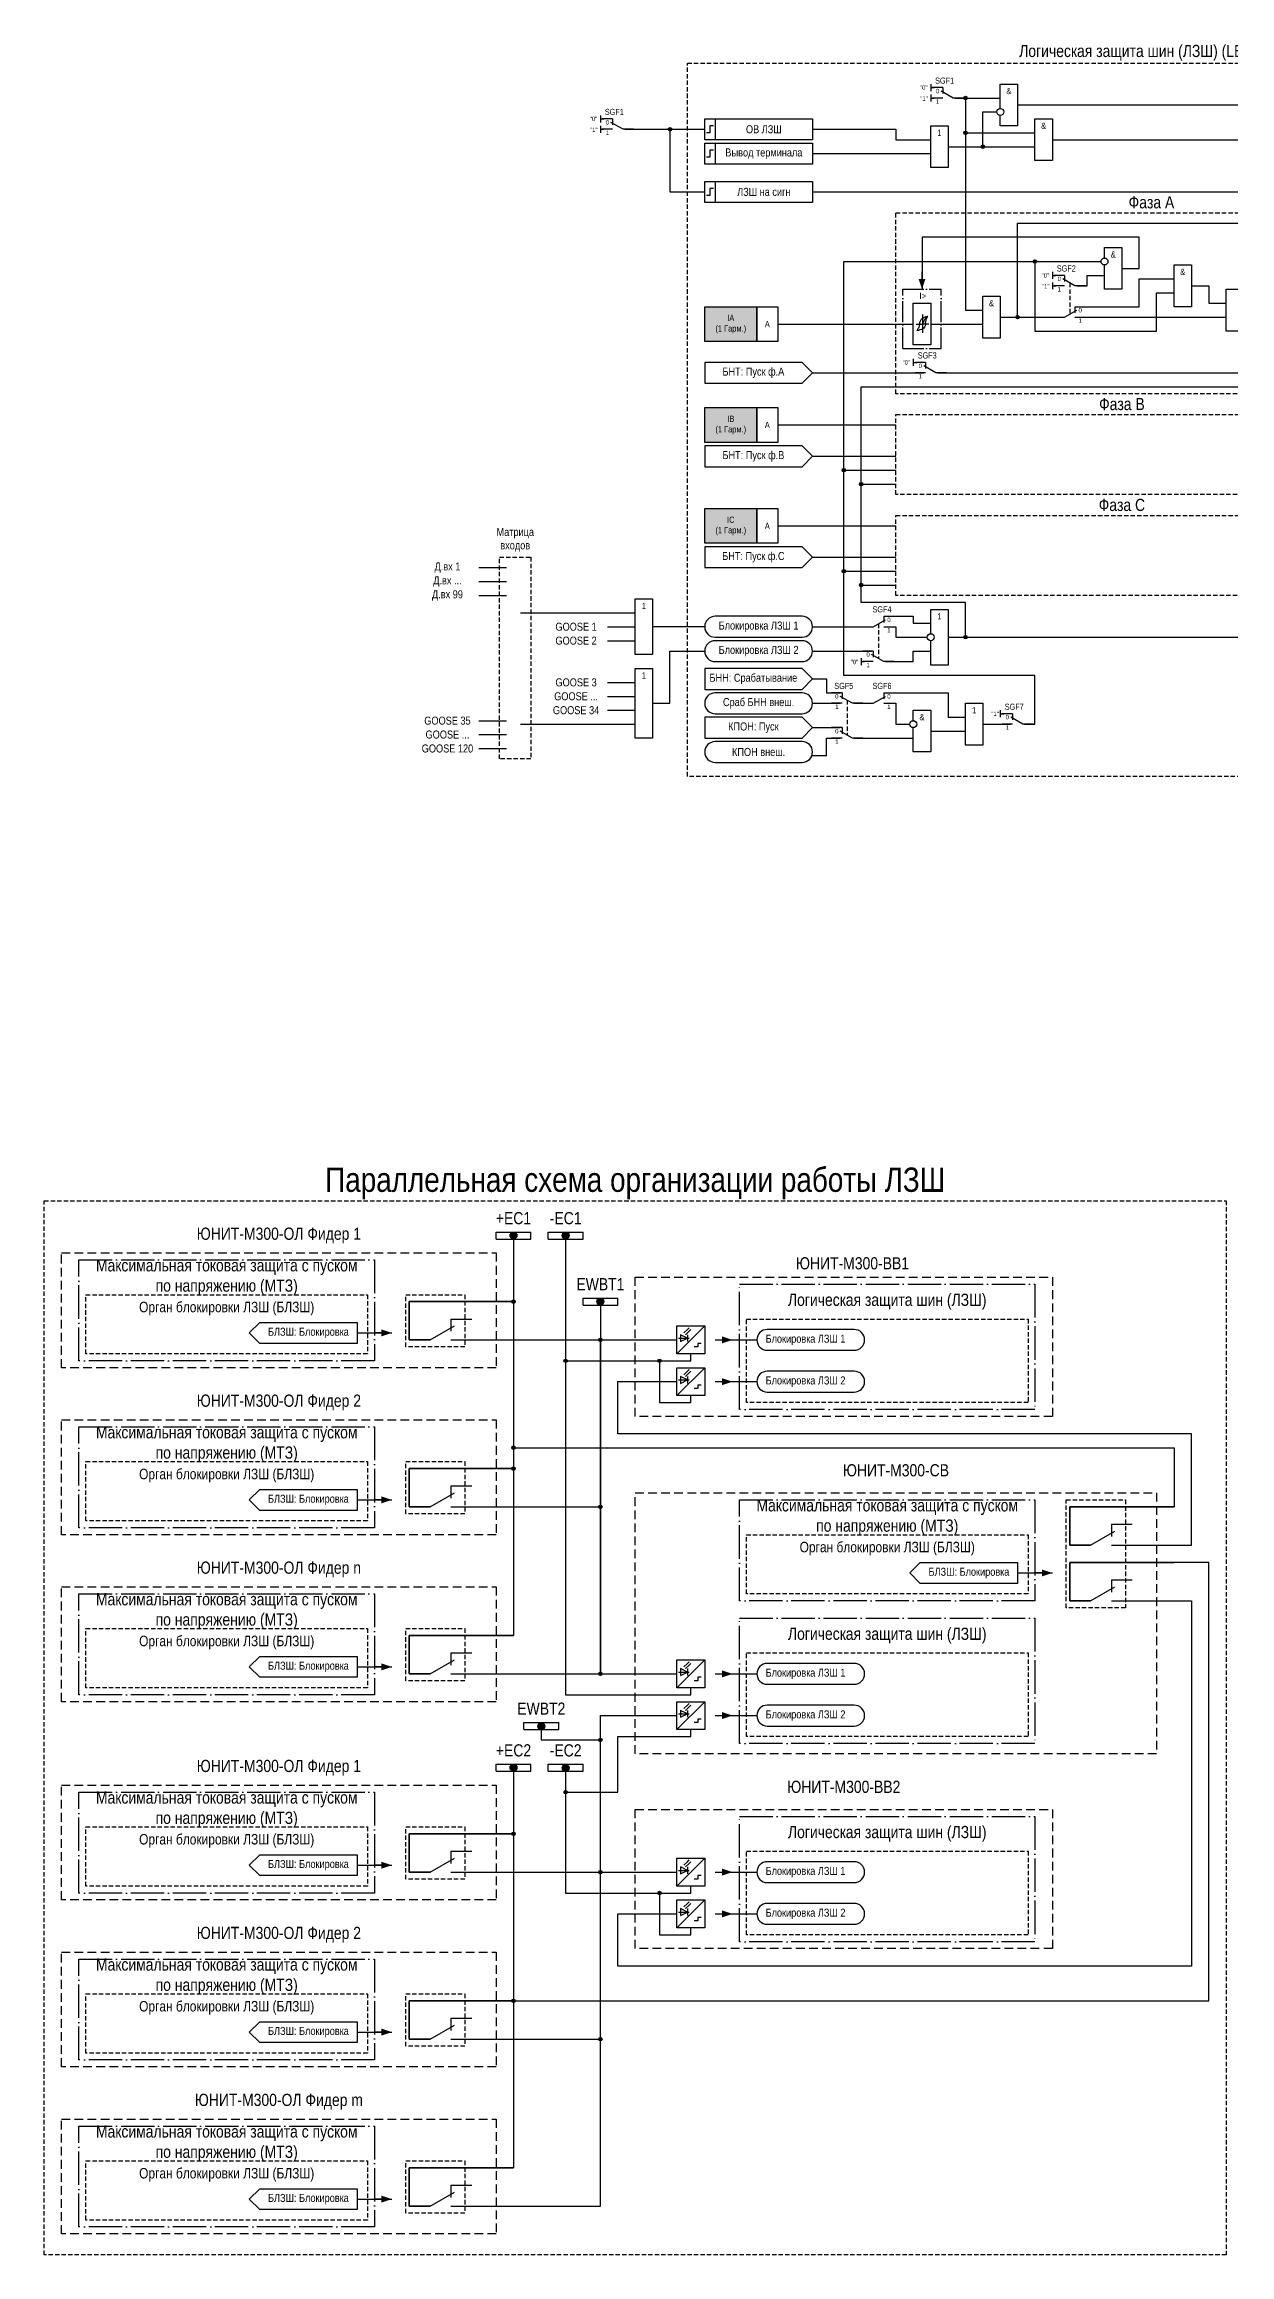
# Model space of a CAD drawing. Header units: millimetres. Extents: x -18 to 1085, y -44 to 635.
# Drawn here: x 400 to 741, y 0 to 635 of the extents above; entities that cross this region are included whole.
import ezdxf
from ezdxf.enums import TextEntityAlignment as Align

# ---------------------------------------------------------------- set-up
doc = ezdxf.new("R2010")
doc.units = ezdxf.units.MM
doc.linetypes.add('ACAD_ISO04W100', pattern=[30, 24, -3, 0, -3])
doc.linetypes.add('штриховая2', pattern=[0.375, 0.25, -0.125])
doc.layers.add('TEXT', color=7, linetype='Continuous', lineweight=25)
doc.layers.add('Основная', color=7, linetype='Continuous')
doc.styles.add('1.8_Gost_RD', font='ARIALN.TTF', dxfattribs={"height": 1.8})
doc.styles.add('2.5_Gost_RD', font='ARIALN.TTF', dxfattribs={"height": 2.5})
doc.styles.add('3.5_Gost_RD', font='ARIALN.TTF', dxfattribs={"height": 3.5})
doc.styles.add('Вывод', font='ARIALN.TTF', dxfattribs={"height": 2.5})
doc.styles.add('Компонент', font='ARIALN.TTF', dxfattribs={"height": 3.5})

# ---------------------------------------------------------------- blocks, each defined once
blk = doc.blocks.new('*U892')
at = {"layer": 'Основная', "linetype": 'ACAD_ISO04W100', "ltscale": 0.25}
for p, q in [((0, 0), (11, 0)), ((0, -17), (0, 0)), ((11, -17), (11, 0)), ((0, -17), (11, -17))]:
    blk.add_line(p, q, dxfattribs=at)
at = {"layer": 'Основная', "style": 'Компонент'}
blk.add_attdef('ОУ', text='', height=3.5, dxfattribs=at).set_placement((11, 0), align=Align.MIDDLE_CENTER)
blk = doc.blocks.new('*U958')
at = {"layer": 'Основная', "color": 0}
blk.add_line((0, 0), (7, 4), dxfattribs=at)
at = {"layer": 'Основная', "ltscale": 0.35}
blk.add_line((6, 6), (6, 2.5), dxfattribs=at)
blk = doc.blocks.new('*U1023')
at = {"layer": 'Основная', "color": 0}
for p, q in [((-9, 0), (-3, 0)), ((3, 6), (9, 6)), ((3, 0), (9, 0))]:
    blk.add_line(p, q, dxfattribs=at)
at = {"layer": 'Основная', "ltscale": 0.25}
blk.add_blockref('*U958', (-3, 0), dxfattribs=at)
at = {"layer": 'Основная'}
for tag, height, style, p in [('ОУ', 3.5, 'Компонент', (2, 10)), ('В2', 2.5, 'Вывод', (6, 4)), ('В1', 2.5, 'Вывод', (14, 6)), ('В3', 2.5, 'Вывод', (6, -2))]:
    blk.add_attdef(tag, text='', height=height, dxfattribs=dict(at, style=style)).set_placement(p, align=Align.MIDDLE_CENTER)
blk = doc.blocks.new('*U1020')
at = {"layer": 'Основная', "color": 0}
for p, q in [((-3, 6), (-9, 6)), ((-3, 0), (-9, 0)), ((9, 0), (3, 0))]:
    blk.add_line(p, q, dxfattribs=at)
at = {"layer": 'Основная', "ltscale": 0.25, "xscale": -1}
blk.add_blockref('*U958', (3, 0), dxfattribs=at)
at = {"layer": 'Основная'}
for tag, height, style, p in [('В1', 2.5, 'Вывод', (-13, 6)), ('В2', 2.5, 'Вывод', (-6, 4)), ('ОУ', 3.5, 'Компонент', (-2, 10)), ('В3', 2.5, 'Вывод', (-6, -2))]:
    blk.add_attdef(tag, text='', height=height, dxfattribs=dict(at, style=style)).set_placement(p, align=Align.MIDDLE_CENTER)
blk = doc.blocks.new('*U984')
at = {"layer": 'Основная', "color": 0}
for p, q in [((-3, 6), (-9, 6)), ((-3, 0), (-9, 0)), ((9, 0), (3, 0))]:
    blk.add_line(p, q, dxfattribs=at)
at = {"layer": 'Основная', "ltscale": 0.25, "xscale": -1}
blk.add_blockref('*U958', (3, 0), dxfattribs=at)
at = {"layer": 'Основная'}
for tag, height, style, p in [('В1', 2.5, 'Вывод', (-14, 6)), ('В2', 2.5, 'Вывод', (-6, 4)), ('ОУ', 3.5, 'Компонент', (-2, 10)), ('В3', 2.5, 'Вывод', (-6, -2))]:
    blk.add_attdef(tag, text='', height=height, dxfattribs=dict(at, style=style)).set_placement(p, align=Align.MIDDLE_CENTER)
blk = doc.blocks.new('Точка')
at = {"ltscale": 100}
h = blk.add_hatch(color=256, dxfattribs=at)
h.dxf.hatch_style = 1
edge = h.paths.add_edge_path()
edge.add_arc((0, 0), 0.5, 0, 360)
blk.add_circle((0, 0), 0.5, dxfattribs=at)
blk = doc.blocks.new('*U977')
at = {"ltscale": 0.25}
blk.add_line((-1, 0), (-5, 0), dxfattribs=at)
blk.add_lwpolyline([(-3, 0, 2, 0, 0), (0, 0, 0, 0, 0)], format="xyseb", dxfattribs=at)
at = {"layer": 'Основная', "style": 'Вывод'}
blk.add_attdef('ОТ', text='', height=2.5, dxfattribs=at).set_placement((-4, 0), align=Align.MIDDLE_CENTER)
blk = doc.blocks.new('*U1022')
at = {"layer": 'Основная', "color": 0}
for p, q in [((-9, 0), (-3, 0)), ((3, 6), (9, 6)), ((3, 0), (9, 0))]:
    blk.add_line(p, q, dxfattribs=at)
at = {"layer": 'Основная', "ltscale": 0.25}
blk.add_blockref('*U958', (-3, 0), dxfattribs=at)
at = {"layer": 'Основная'}
for tag, height, style, p in [('ОУ', 3.5, 'Компонент', (2, 10)), ('В2', 2.5, 'Вывод', (6, 4)), ('В1', 2.5, 'Вывод', (13, 6)), ('В3', 2.5, 'Вывод', (6, -2))]:
    blk.add_attdef(tag, text='', height=height, dxfattribs=dict(at, style=style)).set_placement(p, align=Align.MIDDLE_CENTER)
blk = doc.blocks.new('*U1025')
at = {"layer": 'Основная', "color": 0}
for p, q in [((-3, 6), (-9, 6)), ((-3, 0), (-9, 0)), ((9, 0), (3, 0))]:
    blk.add_line(p, q, dxfattribs=at)
at = {"layer": 'Основная', "ltscale": 0.25, "xscale": -1}
blk.add_blockref('*U958', (3, 0), dxfattribs=at)
at = {"layer": 'Основная'}
for tag, height, style, p in [('В1', 2.5, 'Вывод', (-13, 6)), ('В2', 2.5, 'Вывод', (-6, 4)), ('ОУ', 3.5, 'Компонент', (-2, 10)), ('В3', 2.5, 'Вывод', (-6, -2))]:
    blk.add_attdef(tag, text='', height=height, dxfattribs=dict(at, style=style)).set_placement(p, align=Align.MIDDLE_CENTER)
blk = doc.blocks.new('*U1026')
at = {"ltscale": 0.25}
blk.add_line((-1, 0), (-5, 0), dxfattribs=at)
blk.add_lwpolyline([(-3, 0, 2, 0, 0), (0, 0, 0, 0, 0)], format="xyseb", dxfattribs=at)
at = {"layer": 'Основная', "style": 'Вывод'}
blk.add_attdef('ОТ', text='', height=2.5, dxfattribs=at).set_placement((4, 0), align=Align.MIDDLE_CENTER)
blk = doc.blocks.new('*U1027')
at = {"ltscale": 0.25}
blk.add_line((1, 0), (5, 0), dxfattribs=at)
blk.add_lwpolyline([(3, 0, 2, 0, 0), (6, 0, 0, 0, 0)], format="xyseb", dxfattribs=at)
at = {"layer": 'Основная', "style": 'Вывод'}
blk.add_attdef('ОТ', text='', height=2.5, dxfattribs=at).set_placement((-4, 0), align=Align.MIDDLE_CENTER)
blk = doc.blocks.new('*U1031')
at = {"layer": 'Основная', "color": 0}
for p, q in [((-9, 0), (-3, 0)), ((3, 6), (9, 6)), ((3, 0), (9, 0))]:
    blk.add_line(p, q, dxfattribs=at)
at = {"layer": 'Основная', "ltscale": 0.25}
blk.add_blockref('*U958', (-3, 0), dxfattribs=at)
at = {"layer": 'Основная'}
for tag, height, style, p in [('ОУ', 3.5, 'Компонент', (-3, 6)), ('В3', 2.5, 'Вывод', (7, 4)), ('В2', 2.5, 'Вывод', (-7, -2)), ('В1', 2.5, 'Вывод', (7, -2))]:
    blk.add_attdef(tag, text='', height=height, dxfattribs=dict(at, style=style)).set_placement(p, align=Align.MIDDLE_CENTER)
blk = doc.blocks.new('*U1030')
at = {"ltscale": 0.35}
for p, q in [((-2, 2), (-2, -2)), ((2, 0), (-2, 2)), ((-2, -2), (2, 0)), ((2, 2), (2, -2))]:
    blk.add_line(p, q, dxfattribs=at)
at = {"ltscale": 0.25}
for points in [[(0, 3), (2, 5), (3, 6)], [(1, 2), (3, 4), (4, 5)]]:
    blk.add_lwpolyline(points, dxfattribs=at)
at = {"layer": 'Основная', "color": 0}
blk.add_line((-3, 0), (3, 0), dxfattribs=at)
at = {"layer": 'Основная'}
for tag, height, style, p in [('ОУ', 3.5, 'Компонент', (0, 8)), ('В2', 2.5, 'Вывод', (-6, -2)), ('В1', 2.5, 'Вывод', (6, -2))]:
    blk.add_attdef(tag, text='', height=height, dxfattribs=dict(at, style=style)).set_placement(p, align=Align.MIDDLE_CENTER)
blk = doc.blocks.new('*U270')
at = {"layer": 'Основная', "color": 0}
for p, q in [((0, 0), (10, 0)), ((0, -2), (0, 0)), ((10, -2), (10, 0)), ((0, -2), (10, -2))]:
    blk.add_line(p, q, dxfattribs=at)
at = {"layer": 'Основная', "style": 'Компонент'}
blk.add_attdef('ОШ', text='', height=3.5, dxfattribs=at).set_placement((5, 4), align=Align.MIDDLE_CENTER)
blk = doc.blocks.new('*U99')
at = {"layer": 'Основная'}
blk.add_hatch(color=7, dxfattribs=at).paths.add_polyline_path([(0.97, 0, 1), (-0.97, 0, 1)])
at = {"layer": 'Основная', "ltscale": 0.25}
blk.add_circle((0, 0), 1, dxfattribs=at)
blk = doc.blocks.new('*U271')
at = {"ltscale": 0.25}
blk.add_blockref('*U99', (0, 0), dxfattribs=at)
at = {"layer": 'Основная'}
for tag, height, style, p in [('ОУ', 3.5, 'Компонент', (-1, 4)), ('В', 2.5, 'Вывод', (0, -3))]:
    blk.add_attdef(tag, text='', height=height, dxfattribs=dict(at, style=style)).set_placement(p, align=Align.MIDDLE_CENTER)

msp = doc.modelspace()

# ---------------------------------------------------------------- hatches: boundary and pattern name
at = {"ltscale": 100, "true_color": 0xf7941d}
h = msp.add_hatch(color=30, dxfattribs=at)
h.dxf.hatch_style = 1
h.paths.add_polyline_path([(590, 560), (605, 560), (605, 550), (590, 550)])
h = msp.add_hatch(color=30, dxfattribs=at)
h.dxf.hatch_style = 1
h.paths.add_polyline_path([(590, 531), (605, 531), (605, 521), (590, 521)])
h = msp.add_hatch(color=30, dxfattribs=at)
h.dxf.hatch_style = 1
h.paths.add_polyline_path([(590, 502), (605, 502), (605, 492), (590, 492)])

# ---------------------------------------------------------------- linework, layer by layer
at = {"ltscale": 100}
for p, q in [((655, 624), (655, 622)), ((655, 623), (656, 623)), ((655, 621), (655, 619)), ((655, 620), (656, 620)), ((690, 570), (690, 568)), ((690, 569), (691, 569)), ((690, 567), (690, 565)), ((690, 566), (691, 566)), ((650, 545), (650, 543)), ((650, 544), (651, 544)), ((635, 459), (635, 457)), ((635, 458), (636, 458)), ((675.03, 444.01), (675.03, 442.01)), ((675.03, 443.01), (676.03, 443.01))]:
    msp.add_line(p, q, dxfattribs=at)
at = {"color": 6, "ltscale": 100}
for p, q in [((560, 615), (560, 613)), ((560, 614), (561, 614)), ((560, 612), (560, 610)), ((560, 611), (561, 611))]:
    msp.add_line(p, q, dxfattribs=at)
at = {"color": 7, "ltscale": 100}
for p in [(650.79, 555), (654.42, 555)]:
    msp.add_line(p, (652.6, 555), dxfattribs=at)
msp.add_line((652.6, 557.72), (652.6, 552.52))
at = {"color": 7, "linetype": 'штриховая2', "ltscale": 5}
for points in [[(585, 630), (870, 630), (870, 425), (585, 425)], [(531, 488), (540, 488), (540, 430), (531, 430)]]:
    msp.add_lwpolyline(points, close=True, dxfattribs=at)
at = {"ltscale": 100}
for points in [[(675, 617), (675, 624), (680, 624), (680, 612), (675, 612), (675, 615)], [(662, 620), (675, 620)], [(662, 620), (665, 620), (665, 559), (670, 559)], [(680, 618), (834, 618)], [(680, 618), (750, 618), (750, 563), (765, 563)], [(680, 618), (750, 618), (750, 529)], [(621, 611), (645, 611), (645, 608), (655, 608)], [(660, 606), (670, 606), (670, 616), (674, 616)], [(621, 604), (655, 604)], [(660, 606), (685, 606)], [(665, 610), (685, 610)], [(690, 608), (834, 608)], [(621, 593), (815, 593), (815, 557), (819, 557)], [(710, 571), (715, 571), (715, 580), (652.5, 580), (652.5, 565)], [(675, 557), (680, 557), (680, 584), (834, 584)], [(682, 440), (685, 440), (685, 454), (630, 454), (630, 573), (704, 573)], [(682, 440), (685, 440), (685, 454), (630, 454), (630, 573), (685, 573), (685, 553), (720, 553), (720, 564), (725, 564)], [(705, 574), (705, 577), (710, 577), (710, 565), (705, 565), (705, 572)], [(697, 566), (700, 566), (700, 569), (705, 569)], [(697, 560), (715, 560), (715, 568), (725, 568)], [(730, 566), (735, 566), (735, 561), (740, 561)], [(611, 555), (650, 555)], [(655, 555), (670, 555)], [(657, 541), (755, 541), (755, 555), (764, 555)], [(675, 557), (693, 557)], [(675, 557), (680, 557)], [(697, 557), (740, 557)], [(660, 465), (665, 465), (665, 475), (635, 475), (635, 537), (760, 537), (760, 550), (764, 550)], [(621, 541), (618, 544), (590, 544), (590, 538), (618, 538), (621, 541)], [(621, 541), (653, 541)], [(611, 526), (645, 526)], [(621, 517), (618, 520), (590, 520), (590, 514), (618, 514), (621, 517)], [(621, 517), (645, 517)], [(682, 440), (685, 440), (685, 454), (630, 454), (630, 513), (645, 513)], [(660, 465), (665, 465), (665, 475), (635, 475), (635, 509), (645, 509)], [(611, 497), (645, 497)], [(621, 488), (618, 491), (590, 491), (590, 485), (618, 485), (621, 488)], [(525, 485), (533, 485)], [(621, 488), (645, 488)], [(682, 440), (685, 440), (685, 454), (630, 454), (630, 484), (645, 484)], [(525, 481), (533, 481)], [(525, 477), (533, 477)], [(660, 465), (665, 465), (665, 475), (635, 475), (635, 480), (645, 480)], [(537, 472), (570, 472)], [(642, 471), (650, 471), (650, 469), (655, 469)], [(655, 466), (655, 473), (660, 473), (660, 457), (655, 457), (655, 464)], [(562, 468), (570, 468)], [(562, 464), (570, 464)], [(590, 468), (575, 468)], [(621, 468), (638, 468)], [(642, 468), (645, 468), (645, 465), (654, 465)], [(660, 465), (755, 465)], [(575, 446), (580, 446), (580, 461), (590, 461)], [(621, 461), (638, 461)], [(642, 458), (650, 458), (650, 461), (655, 461)], [(562, 452), (570, 452)], [(621, 453), (618, 456), (590, 456), (590, 450), (618, 450), (621, 453)], [(621, 453), (625, 453), (625, 449), (629, 449)], [(562, 448), (570, 448)], [(621, 446), (629, 446)], [(633, 446), (638, 446)], [(642, 449), (660, 449), (660, 442), (665, 442)], [(642, 446), (645, 446), (645, 440), (649, 440)], [(525, 441), (533, 441)], [(537, 440), (570, 440)], [(562, 444), (570, 444)], [(621, 439), (618, 442), (590, 442), (590, 436), (618, 436), (621, 439)], [(621, 439), (629, 439)], [(650, 441), (650, 444), (655, 444), (655, 432), (650, 432), (650, 439)], [(670, 440), (678, 440)], [(525, 437), (533, 437)], [(525, 433), (533, 433)], [(621, 431), (625, 431), (625, 436), (629, 436)], [(633, 436), (650, 436)], [(655, 438), (665, 438)], [(535, 293), (535, 226), (505, 226), (505, 215), (511, 215)], [(535, 293), (535, 178), (505, 178), (505, 167), (511, 167)], [(535, 293), (535, 274), (505, 274), (505, 263), (511, 263)], [(535, 293), (535, 232), (725, 232), (725, 215), (695, 215), (695, 204), (701, 204)], [(550, 293), (550, 161), (586, 161), (586, 163)], [(550, 293), (550, 245)], [(550, 293), (550, 257), (577, 257), (577, 245), (586, 245), (586, 247)], [(511, 263), (505, 263), (505, 274), (535, 274)], [(560, 274), (560, 263)], [(582, 259), (590, 267)], [(490, 265), (500, 265)], [(517, 215), (560, 215), (560, 263), (582, 263)], [(517, 263), (582, 263)], [(517, 167), (560, 167), (560, 263), (582, 263)], [(517, 263), (560, 263), (560, 167), (582, 167)], [(589, 262), (588, 262), (588, 261), (587, 261)], [(593, 263), (605, 263)], [(550, 257), (586, 257), (586, 259)], [(582, 247), (590, 255)], [(707, 204), (730, 204), (730, 236), (565, 236), (565, 251), (582, 251)], [(589, 250), (588, 250), (588, 249), (587, 249)], [(593, 251), (605, 251)], [(511, 215), (505, 215), (505, 226), (535, 226)], [(490, 217), (500, 217)], [(518, 215), (560, 215), (560, 167), (582, 167)], [(701, 204), (695, 204), (695, 215), (725, 215)], [(535, 140), (535, 73), (735, 73), (735, 199), (695, 199), (695, 188), (701, 188)], [(701, 188), (695, 188), (695, 199), (725, 199)], [(680, 196), (690, 196)], [(707, 188), (730, 188), (730, 83), (565, 83), (565, 98), (582, 98)], [(511, 167), (505, 167), (505, 178), (535, 178)], [(490, 169), (500, 169)], [(517, 167), (582, 167)], [(582, 163), (590, 171)], [(589, 166), (588, 166), (588, 165), (587, 165)], [(593, 167), (605, 167)], [(582, 151), (590, 159)], [(517, 110), (560, 110), (560, 155), (582, 155)], [(517, 62), (560, 62), (560, 155), (582, 155)], [(517, 14), (560, 14), (560, 155), (582, 155)], [(589, 154), (588, 154), (588, 153), (587, 153)], [(593, 155), (605, 155)], [(543, 152), (543, 148), (560, 148)], [(550, 140), (550, 133), (565, 133), (565, 149), (586, 149), (586, 151)], [(535, 140), (535, 25), (505, 25), (505, 14), (511, 14)], [(535, 140), (535, 121), (505, 121), (505, 110), (511, 110)], [(535, 140), (535, 73), (505, 73), (505, 62), (511, 62)], [(550, 140), (550, 104), (577, 104), (577, 92), (586, 92), (586, 94)], [(511, 110), (505, 110), (505, 121), (535, 121)], [(490, 112), (500, 112)], [(517, 62), (560, 62), (560, 110), (582, 110)], [(517, 110), (582, 110)], [(517, 14), (560, 14), (560, 110), (582, 110)], [(582, 106), (590, 114)], [(589, 109), (588, 109), (588, 108), (587, 108)], [(593, 110), (605, 110)], [(550, 104), (586, 104), (586, 106)], [(582, 94), (590, 102)], [(589, 97), (588, 97), (588, 96), (587, 96)], [(593, 98), (605, 98)], [(511, 62), (505, 62), (505, 73), (535, 73)], [(490, 64), (500, 64)], [(511, 14), (505, 14), (505, 25), (535, 25)], [(490, 16), (500, 16)]]:
    msp.add_lwpolyline(points, dxfattribs=at)
at = {"color": 6, "ltscale": 100}
for points in [[(567, 611), (590, 611)], [(567, 611), (580, 611), (580, 593), (590, 593)]]:
    msp.add_lwpolyline(points, dxfattribs=at)
at = {"ltscale": 100}
for points in [[(590, 614), (593, 614), (593, 608), (590, 608)], [(590, 614), (621, 614), (621, 608), (590, 608)], [(655, 612), (660, 612), (660, 600), (655, 600)], [(685, 614), (690, 614), (690, 602), (685, 602)], [(590, 607), (593, 607), (593, 601), (590, 601)], [(590, 607), (621, 607), (621, 601), (590, 601)], [(590, 596), (593, 596), (593, 590), (590, 590)], [(590, 596), (621, 596), (621, 590), (590, 590)], [(725, 572), (730, 572), (730, 560), (725, 560)], [(590, 560), (605, 560), (605, 550), (590, 550)], [(605, 560), (611, 560), (611, 550), (605, 550)], [(650, 561), (655, 561), (655, 549), (650, 549)], [(670, 563), (675, 563), (675, 551), (670, 551)], [(740, 565), (745, 565), (745, 553), (740, 553)], [(590, 531), (605, 531), (605, 521), (590, 521)], [(605, 531), (611, 531), (611, 521), (605, 521)], [(590, 502), (605, 502), (605, 492), (590, 492)], [(605, 502), (611, 502), (611, 492), (605, 492)], [(570, 476), (575, 476), (575, 460), (570, 460)], [(570, 456), (575, 456), (575, 436), (570, 436)], [(665, 446), (670, 446), (670, 434), (665, 434)], [(462, 268), (490, 268), (490, 262), (462, 262), (459, 265)], [(582, 267), (590, 267), (590, 259), (582, 259)], [(582, 255), (590, 255), (590, 247), (582, 247)], [(462, 220), (490, 220), (490, 214), (462, 214), (459, 217)], [(652, 199), (680, 199), (680, 193), (652, 193), (649, 196)], [(462, 172), (490, 172), (490, 166), (462, 166), (459, 169)], [(582, 171), (590, 171), (590, 163), (582, 163)], [(582, 159), (590, 159), (590, 151), (582, 151)], [(462, 115), (490, 115), (490, 109), (462, 109), (459, 112)], [(582, 114), (590, 114), (590, 106), (582, 106)], [(582, 102), (590, 102), (590, 94), (582, 94)], [(462, 67), (490, 67), (490, 61), (462, 61), (459, 64)], [(462, 19), (490, 19), (490, 13), (462, 13), (459, 16)]]:
    msp.add_lwpolyline(points, close=True, dxfattribs=at)
at = {"lineweight": 30, "ltscale": 100}
for points in [[(592.5, 612), (591.5, 612), (591.5, 610), (590.5, 610)], [(592.5, 605), (591.5, 605), (591.5, 603), (590.5, 603)], [(592.5, 594), (591.5, 594), (591.5, 592), (590.5, 592)]]:
    msp.add_lwpolyline(points, dxfattribs=at)
at = {"color": 251, "linetype": 'штриховая2', "ltscale": 5, "true_color": 0x58595b}
for points in [[(645, 587), (775, 587), (775, 535), (645, 535)], [(645, 529), (775, 529), (775, 506), (645, 506)], [(645, 500), (775, 500), (775, 477), (645, 477)]]:
    msp.add_lwpolyline(points, close=True, dxfattribs=at)
at = {"linetype": 'штриховая2', "ltscale": 5}
for points in [[(695, 566.86), (695, 557.86)], [(640, 468.86), (640, 458.86)], [(631, 446.86), (631, 436.86)]]:
    msp.add_lwpolyline(points, dxfattribs=at)
at = {"ltscale": 100}
for points in [[(593, 465), (618, 465, 1), (618, 471), (593, 471, 1)], [(593, 458), (618, 458, 1), (618, 464), (593, 464, 1)], [(593, 443), (618, 443, 1), (618, 449), (593, 449, 1)], [(593, 429), (618, 429, 1), (618, 435), (593, 435, 1)], [(608, 260), (633, 260, 1), (633, 266), (608, 266, 1)], [(608, 248), (633, 248, 1), (633, 254), (608, 254, 1)], [(608, 164), (633, 164, 1), (633, 170), (608, 170, 1)], [(608, 152), (633, 152, 1), (633, 158), (608, 158, 1)], [(608, 107), (633, 107, 1), (633, 113), (608, 113, 1)], [(608, 95), (633, 95, 1), (633, 101), (608, 101, 1)]]:
    msp.add_lwpolyline(points, format="xyb", close=True, dxfattribs=at)
at = {"linetype": 'штриховая2', "ltscale": 5}
for points in [[(400, 303), (740, 303), (740, 0), (400, 0)], [(412, 276), (493, 276), (493, 259), (412, 259)], [(504, 276), (521, 276), (521, 261), (504, 261)], [(602, 269), (683, 269), (683, 245), (602, 245)], [(412, 228), (493, 228), (493, 211), (412, 211)], [(504, 228), (521, 228), (521, 213), (504, 213)], [(694, 217), (711, 217), (711, 186), (694, 186)], [(602, 207), (683, 207), (683, 190), (602, 190)], [(412, 180), (493, 180), (493, 163), (412, 163)], [(504, 180), (521, 180), (521, 165), (504, 165)], [(602, 173), (683, 173), (683, 149), (602, 149)], [(412, 123), (493, 123), (493, 106), (412, 106)], [(504, 123), (521, 123), (521, 108), (504, 108)], [(602, 116), (683, 116), (683, 92), (602, 92)], [(412, 75), (493, 75), (493, 58), (412, 58)], [(504, 75), (521, 75), (521, 60), (504, 60)], [(412, 27), (493, 27), (493, 10), (412, 10)], [(504, 27), (521, 27), (521, 12), (504, 12)]]:
    msp.add_lwpolyline(points, close=True, dxfattribs=at)
at = {"linetype": 'штриховая2', "lineweight": 30, "ltscale": 10}
for points in [[(405, 288), (530, 288), (530, 255), (405, 255)], [(570, 281), (690, 281), (690, 241), (570, 241)], [(405, 240), (530, 240), (530, 207), (405, 207)], [(570, 219), (720, 219), (720, 144), (570, 144)], [(405, 192), (530, 192), (530, 159), (405, 159)], [(405, 135), (530, 135), (530, 102), (405, 102)], [(570, 128), (690, 128), (690, 88), (570, 88)], [(405, 87), (530, 87), (530, 54), (405, 54)], [(405, 39), (530, 39), (530, 6), (405, 6)]]:
    msp.add_lwpolyline(points, close=True, dxfattribs=at)
at = {"linetype": 'ACAD_ISO04W100', "lineweight": 30, "ltscale": 0.4}
for points in [[(410, 286), (495, 286), (495, 257), (410, 257)], [(600, 279), (685, 279), (685, 243), (600, 243)], [(410, 238), (495, 238), (495, 209), (410, 209)], [(600, 217), (685, 217), (685, 188), (600, 188)], [(410, 190), (495, 190), (495, 161), (410, 161)], [(600, 183), (685, 183), (685, 147), (600, 147)], [(410, 133), (495, 133), (495, 104), (410, 104)], [(600, 126), (685, 126), (685, 90), (600, 90)], [(410, 85), (495, 85), (495, 56), (410, 56)], [(410, 37), (495, 37), (495, 8), (410, 8)]]:
    msp.add_lwpolyline(points, close=True, dxfattribs=at)
for centre in [(675, 616), (655, 465)]:
    msp.add_circle(centre, 1)
at = {"ltscale": 100}
for centre in [(705, 573), (650, 440)]:
    msp.add_circle(centre, 1, dxfattribs=at)
for points in [[(651.8, 554.92), (651.6, 554.13), (651, 553.12)], [(653.48, 554.92), (653.25, 554.13), (652.76, 553.67), (651, 553.12)], [(651.8, 554.92), (651.95, 555.71), (652.44, 556.54), (654.2, 557.26)], [(652.6, 555), (653, 555.72), (653.47, 556.6), (654.2, 557.26)], [(653.48, 554.92), (653.6, 555.71), (653.81, 556.54), (654.2, 557.26)]]:
    msp.add_spline(points, degree=3)

# ---------------------------------------------------------------- block references
for p in [(665, 620), (580, 611), (665, 610), (670, 606), (685, 573), (680, 557), (630, 513), (635, 509), (630, 484), (635, 480), (665, 465), (535, 274), (560, 263), (550, 257), (577, 257), (535, 232), (535, 226), (560, 215), (560, 167), (560, 148), (550, 133), (535, 121), (560, 110), (577, 104), (535, 73), (560, 62)]:
    msp.add_blockref('Точка', p, dxfattribs=at)
at = {"ltscale": 0.25}
for p, values in [((530, 294), {'ОШ': '+EC1'}), ((545, 294), {'ОШ': '-EC1'}), ((555, 275), {'ОШ': 'EWBT1'}), ((538, 153), {'ОШ': 'EWBT2'}), ((530, 141), {'ОШ': '+EC2'}), ((545, 141), {'ОШ': '-EC2'})]:
    msp.add_blockref('*U270', p, dxfattribs=at).add_auto_attribs(values)
for name, p in [('*U271', (535, 293)), ('*U271', (550, 293)), ('*U271', (560, 274)), ('*U1031', (514, 263)), ('*U1031', (514, 215)), ('*U1031', (704, 204)), ('*U1031', (704, 188)), ('*U1031', (514, 167)), ('*U271', (543, 152)), ('*U271', (535, 140)), ('*U271', (550, 140)), ('*U1031', (514, 110)), ('*U1031', (514, 62)), ('*U1031', (514, 14))]:
    msp.add_blockref(name, p, dxfattribs=at)
at = {"ltscale": 0.35, "xscale": 0.5, "yscale": 0.5, "zscale": 0.5}
for p in [(584, 263.5), (584, 251.5), (584, 167.5), (584, 155.5), (584, 110.5), (584, 98.5)]:
    msp.add_blockref('*U1030', p, dxfattribs=at)
at = {"layer": 'Основная', "ltscale": 0.25, "xscale": 0.5, "yscale": 0.5, "zscale": 0.5}
for name, p, values in [('*U984', (660, 620), {'ОУ': 'SGF1', 'В1': '"0"', 'В2': '0', 'В3': '1'}), ('*U984', (695, 566), {'ОУ': 'SGF2', 'В1': '"0"', 'В2': '0', 'В3': '1'}), ('*U984', (655, 541), {'ОУ': 'SGF3', 'В1': '"0"', 'В2': '0', 'В3': '1'}), ('*U1020', (680.03, 440.01), {'ОУ': 'SGF7', 'В1': '"1"', 'В2': '0', 'В3': '1'})]:
    msp.add_blockref(name, p, dxfattribs=at).add_auto_attribs(values)
at = {"layer": 'Основная', "color": 6, "ltscale": 0.25, "xscale": 0.5, "yscale": 0.5, "zscale": 0.5}
msp.add_blockref('*U984', (565, 611), dxfattribs=at).add_auto_attribs({'ОУ': 'SGF1', 'В1': '"0"', 'В2': '0', 'В3': '1'})
at = {"layer": 'Основная', "ltscale": 0.25, "rotation": 270}
msp.add_blockref('*U977', (652.5, 565), dxfattribs=at)
at = {"layer": 'Основная', "ltscale": 0.25}
for name, p in [('*U892', (647, 565)), ('*U1026', (500, 265)), ('*U1027', (592, 263)), ('*U1027', (592, 251)), ('*U1026', (500, 217)), ('*U1026', (690, 196)), ('*U1026', (500, 169)), ('*U1027', (592, 167)), ('*U1027', (592, 155)), ('*U1026', (500, 112)), ('*U1027', (592, 110)), ('*U1027', (592, 98)), ('*U1026', (500, 64)), ('*U1026', (500, 16))]:
    msp.add_blockref(name, p, dxfattribs=at)
ref = msp.add_blockref('*U1023', (695, 557), dxfattribs=dict(at, xscale=0.5, yscale=0.5, zscale=0.5))
ref.add_attrib('В2', '0', dxfattribs={"height": 1.25, "style": 'Вывод'}).set_placement((698, 559), align=Align.MIDDLE_CENTER)
ref.add_attrib('В3', '1', dxfattribs={"height": 1.25, "style": 'Вывод'}).set_placement((698, 556), align=Align.MIDDLE_CENTER)
ref = msp.add_blockref('*U1022', (640, 468), dxfattribs=dict(at, xscale=0.5, yscale=0.5, zscale=0.5))
ref.add_attrib('ОУ', 'SGF4', dxfattribs={"height": 1.75, "style": 'Компонент'}).set_placement((641, 473), align=Align.MIDDLE_CENTER)
ref.add_attrib('В2', '0', dxfattribs={"height": 1.25, "style": 'Вывод'}).set_placement((643, 470), align=Align.MIDDLE_CENTER)
ref.add_attrib('В3', '1', dxfattribs={"height": 1.25, "style": 'Вывод'}).set_placement((643, 467), align=Align.MIDDLE_CENTER)
ref = msp.add_blockref('*U1025', (640, 458), dxfattribs=dict(at, xscale=0.5, yscale=0.5, zscale=0.5))
ref.add_attrib('В2', '0', dxfattribs={"height": 1.25, "style": 'Вывод'}).set_placement((637, 460), align=Align.MIDDLE_CENTER)
ref.add_attrib('В3', '1', dxfattribs={"height": 1.25, "style": 'Вывод'}).set_placement((637, 457), align=Align.MIDDLE_CENTER)
ref = msp.add_blockref('*U1020', (631, 446), dxfattribs=dict(at, xscale=0.5, yscale=0.5, zscale=0.5))
ref.add_attrib('ОУ', 'SGF5', dxfattribs={"height": 1.75, "style": 'Компонент'}).set_placement((630, 451), align=Align.MIDDLE_CENTER)
ref.add_attrib('В2', '0', dxfattribs={"height": 1.25, "style": 'Вывод'}).set_placement((628, 448), align=Align.MIDDLE_CENTER)
ref.add_attrib('В3', '1', dxfattribs={"height": 1.25, "style": 'Вывод'}).set_placement((628, 445), align=Align.MIDDLE_CENTER)
ref = msp.add_blockref('*U1023', (640, 446), dxfattribs=dict(at, xscale=0.5, yscale=0.5, zscale=0.5))
ref.add_attrib('ОУ', 'SGF6', dxfattribs={"height": 1.75, "style": 'Компонент'}).set_placement((641, 451), align=Align.MIDDLE_CENTER)
ref.add_attrib('В2', '0', dxfattribs={"height": 1.25, "style": 'Вывод'}).set_placement((643, 448), align=Align.MIDDLE_CENTER)
ref.add_attrib('В3', '1', dxfattribs={"height": 1.25, "style": 'Вывод'}).set_placement((643, 445), align=Align.MIDDLE_CENTER)
ref = msp.add_blockref('*U1020', (631, 436), dxfattribs=dict(at, xscale=0.5, yscale=0.5, zscale=0.5))
ref.add_attrib('В2', '0', dxfattribs={"height": 1.25, "style": 'Вывод'}).set_placement((628, 438), align=Align.MIDDLE_CENTER)
ref.add_attrib('В3', '1', dxfattribs={"height": 1.25, "style": 'Вывод'}).set_placement((628, 435), align=Align.MIDDLE_CENTER)

# ---------------------------------------------------------------- texts
at = {"color": 30, "ltscale": 100, "insert": (727.5, 633), "char_height": 3.5, "width": 285, "attachment_point": 5, "style": '3.5_Gost_RD'}
msp.add_mtext('Логическая защита шин (ЛЗШ) (LBPPTOC) {\\C6;PTOC1}', dxfattribs=at)
at = {"ltscale": 100, "attachment_point": 5}
for s, insert, char_height, width, style in [('&', (677.5, 622), 1.8, 5, '2.5_Gost_RD'), ('1', (657.5, 610), 1.8, 5, '2.5_Gost_RD'), ('&', (687.5, 612), 1.8, 5, '2.5_Gost_RD'), ('&', (707.5, 575), 1.8, 5, '2.5_Gost_RD'), ('&', (727.5, 570), 1.8, 5, '2.5_Gost_RD'), ('&', (672.5, 561), 1.8, 5, '2.5_Gost_RD'), ('IA\\P(1 Гарм.)', (597.5, 555), 1.8, 15, '1.8_Gost_RD'), ('А', (608, 555), 1.8, 6, '1.8_Gost_RD'), ('IВ\\P(1 Гарм.)', (597.5, 526), 1.8, 15, '1.8_Gost_RD'), ('А', (608, 526), 1.8, 6, '1.8_Gost_RD'), ('IC\\P(1 Гарм.)', (597.5, 497), 1.8, 15, '1.8_Gost_RD'), ('А', (608, 497), 1.8, 6, '1.8_Gost_RD'), ('1', (572.5, 474), 1.8, 5, '2.5_Gost_RD'), ('1', (657.5, 471), 1.8, 5, '2.5_Gost_RD'), ('1', (572.5, 454), 1.8, 5, '2.5_Gost_RD'), ('Сраб БНН внеш.', (605.5, 446), 2.3, 31, '2.5_Gost_RD'), ('1', (667.5, 444), 1.8, 5, '2.5_Gost_RD'), ('КПОН: Пуск', (604, 439), 2.3, 28, '2.5_Gost_RD'), ('&', (652.5, 442), 1.8, 5, '2.5_Gost_RD'), ('КПОН внеш.', (605.5, 432), 2.3, 31, '2.5_Gost_RD'), ('{\\C3;Параллельная схема организации работы ЛЗШ}', (570, 308), 7, 340, '3.5_Gost_RD'), ('ЮНИТ-М300-ОЛ Фидер 1 ', (467.5, 293), 3.5, 72.4461, '2.5_Gost_RD'), ('Максимальная токовая защита с пуском \\Pпо напряжению (МТЗ)', (452.5, 281), 3.5, 85, '3.5_Gost_RD'), ('ЮНИТ-М300-ВВ1', (632.5, 285), 3.5, 28, '2.5_Gost_RD'), ('Орган блокировки ЛЗШ (БЛЗШ)', (452.5, 272), 3, 81, '3.5_Gost_RD'), ('Логическая защита шин (ЛЗШ)', (642.5, 274), 3.5, 85, '3.5_Gost_RD'), ('БЛЗШ: Блокировка', (476, 265), 2.3, 28, '2.5_Gost_RD'), ('ЮНИТ-М300-ОЛ Фидер 2', (467.5, 245), 3.5, 68.1426, '2.5_Gost_RD'), ('Максимальная токовая защита с пуском \\Pпо напряжению (МТЗ)', (452.5, 233), 3.5, 85, '3.5_Gost_RD'), ('Орган блокировки ЛЗШ (БЛЗШ)', (452.5, 224), 3, 81, '3.5_Gost_RD'), ('ЮНИТ-М300-СВ', (645, 225.5), 3.5, 28, '2.5_Gost_RD'), ('БЛЗШ: Блокировка', (476, 217), 2.3, 28, '2.5_Gost_RD'), ('Максимальная токовая защита с пуском \\Pпо напряжению (МТЗ)', (642.5, 212), 3.5, 85, '3.5_Gost_RD'), ('Орган блокировки ЛЗШ (БЛЗШ)', (642.5, 203), 3, 81, '3.5_Gost_RD'), ('ЮНИТ-М300-ОЛ Фидер n', (467.5, 197), 3.5, 68.6405, '2.5_Gost_RD'), ('БЛЗШ: Блокировка', (666, 196), 2.3, 28, '2.5_Gost_RD'), ('Максимальная токовая защита с пуском \\Pпо напряжению (МТЗ)', (452.5, 185), 3.5, 85, '3.5_Gost_RD'), ('Орган блокировки ЛЗШ (БЛЗШ)', (452.5, 176), 3, 81, '3.5_Gost_RD'), ('Логическая защита шин (ЛЗШ)', (642.5, 178), 3.5, 85, '3.5_Gost_RD'), ('БЛЗШ: Блокировка', (476, 169), 2.3, 28, '2.5_Gost_RD'), ('ЮНИТ-М300-ОЛ Фидер 1 ', (467.5, 140), 3.5, 50.6281, '2.5_Gost_RD'), ('ЮНИТ-М300-ВВ2', (630, 134.5), 3.5, 28, '2.5_Gost_RD'), ('Максимальная токовая защита с пуском \\Pпо напряжению (МТЗ)', (452.5, 128), 3.5, 85, '3.5_Gost_RD'), ('Орган блокировки ЛЗШ (БЛЗШ)', (452.5, 119), 3, 81, '3.5_Gost_RD'), ('Логическая защита шин (ЛЗШ)', (642.5, 121), 3.5, 85, '3.5_Gost_RD'), ('БЛЗШ: Блокировка', (476, 112), 2.3, 28, '2.5_Gost_RD'), ('ЮНИТ-М300-ОЛ Фидер 2', (467.5, 92), 3.5, 54.3376, '2.5_Gost_RD'), ('Максимальная токовая защита с пуском \\Pпо напряжению (МТЗ)', (452.5, 80), 3.5, 85, '3.5_Gost_RD'), ('Орган блокировки ЛЗШ (БЛЗШ)', (452.5, 71), 3, 81, '3.5_Gost_RD'), ('БЛЗШ: Блокировка', (476, 64), 2.3, 28, '2.5_Gost_RD'), ('ЮНИТ-М300-ОЛ Фидер m', (467.5, 44), 3.5, 58.8444, '2.5_Gost_RD'), ('Максимальная токовая защита с пуском \\Pпо напряжению (МТЗ)', (452.5, 32), 3.5, 85, '3.5_Gost_RD'), ('Орган блокировки ЛЗШ (БЛЗШ)', (452.5, 23), 3, 81, '3.5_Gost_RD'), ('БЛЗШ: Блокировка', (476, 16), 2.3, 28, '2.5_Gost_RD')]:
    msp.add_mtext(s, dxfattribs=dict(at, insert=insert, char_height=char_height, width=width, style=style))
at = {"ltscale": 100, "char_height": 1.25, "attachment_point": 1, "style": '3.5_Gost_RD'}
for s, insert in [('"1"', (652, 620.5)), ('"1"', (687, 566.5)), ('"0"', (632, 458.5))]:
    msp.add_mtext_dynamic_manual_height_columns(s, width=2, gutter_width=17.5, heights=[0], dxfattribs=dict(at, insert=insert))
at = {"color": 6, "ltscale": 100, "insert": (557, 611.5), "char_height": 1.25, "attachment_point": 1, "style": '3.5_Gost_RD'}
msp.add_mtext_dynamic_manual_height_columns('"1"', width=2, gutter_width=17.5, heights=[0], dxfattribs=at)
at = {"color": 0, "ltscale": 100, "insert": (607, 593), "char_height": 2.3, "width": 28, "attachment_point": 5, "style": '2.5_Gost_RD'}
msp.add_mtext('{\\C256;ЛЗШ на сигн}', dxfattribs=at)
at = {"color": 251, "ltscale": 100, "true_color": 0x58595b, "char_height": 3.5, "attachment_point": 5, "style": '3.5_Gost_RD'}
for s, insert, width in [('Фаза А', (718.5, 590), 113), ('Фаза В', (710, 532), 130), ('Фаза С', (710, 503), 130)]:
    msp.add_mtext(s, dxfattribs=dict(at, insert=insert, width=width))
at = {"color": 7, "ltscale": 100, "insert": (647, 564), "char_height": 1.8, "attachment_point": 1, "style": '1.8_Gost_RD'}
msp.add_mtext_dynamic_manual_height_columns('\\pi4.7676;I>', width=11, gutter_width=17.5, heights=[0], dxfattribs=at)
at = {"layer": 'TEXT', "color": 0, "ltscale": 100, "char_height": 2.3, "width": 28, "attachment_point": 5, "style": '2.5_Gost_RD'}
for s, insert in [('{\\C256;ОВ ЛЗШ}', (607, 611)), ('{\\C256;Вывод терминала}', (607, 604))]:
    msp.add_mtext(s, dxfattribs=dict(at, insert=insert))
at = {"layer": 'TEXT', "ltscale": 100, "char_height": 2.3, "attachment_point": 5, "style": '2.5_Gost_RD'}
for s, insert, width in [('БНТ: Пуск ф.А', (604, 541), 28), ('БНТ: Пуск ф.В', (604, 517), 28), ('Матрица\\Pвходов', (535.5, 493), 11), ('БНТ: Пуск ф.С', (604, 488), 28), ('Д.вх 1', (516, 485), 18), ('Д.вх 99', (516, 477), 18), ('Д.вх ...', (516, 481), 18), ('GOOSE 1', (553, 468), 18), ('GOOSE 2', (553, 464), 18), ('Блокировка ЛЗШ 1', (605.5, 468), 31), ('Блокировка ЛЗШ 2', (605.5, 461), 31), ('GOOSE 3', (553, 452), 18), ('БНН: Срабатывание', (604, 453), 28), ('GOOSE 34', (553, 444), 18), ('GOOSE ...', (553, 448), 18), ('GOOSE 35', (516, 441), 18), ('GOOSE 120', (516, 433), 18), ('GOOSE ...', (516, 437), 18), ('Блокировка ЛЗШ 1', (619, 263), 28), ('Блокировка ЛЗШ 2', (619, 251), 28), ('Блокировка ЛЗШ 1', (619, 167), 28), ('Блокировка ЛЗШ 2', (619, 155), 28), ('Блокировка ЛЗШ 1', (619, 110), 28), ('Блокировка ЛЗШ 2', (619, 98), 28)]:
    msp.add_mtext(s, dxfattribs=dict(at, insert=insert, width=width))

doc.saveas('drawing.dxf')
